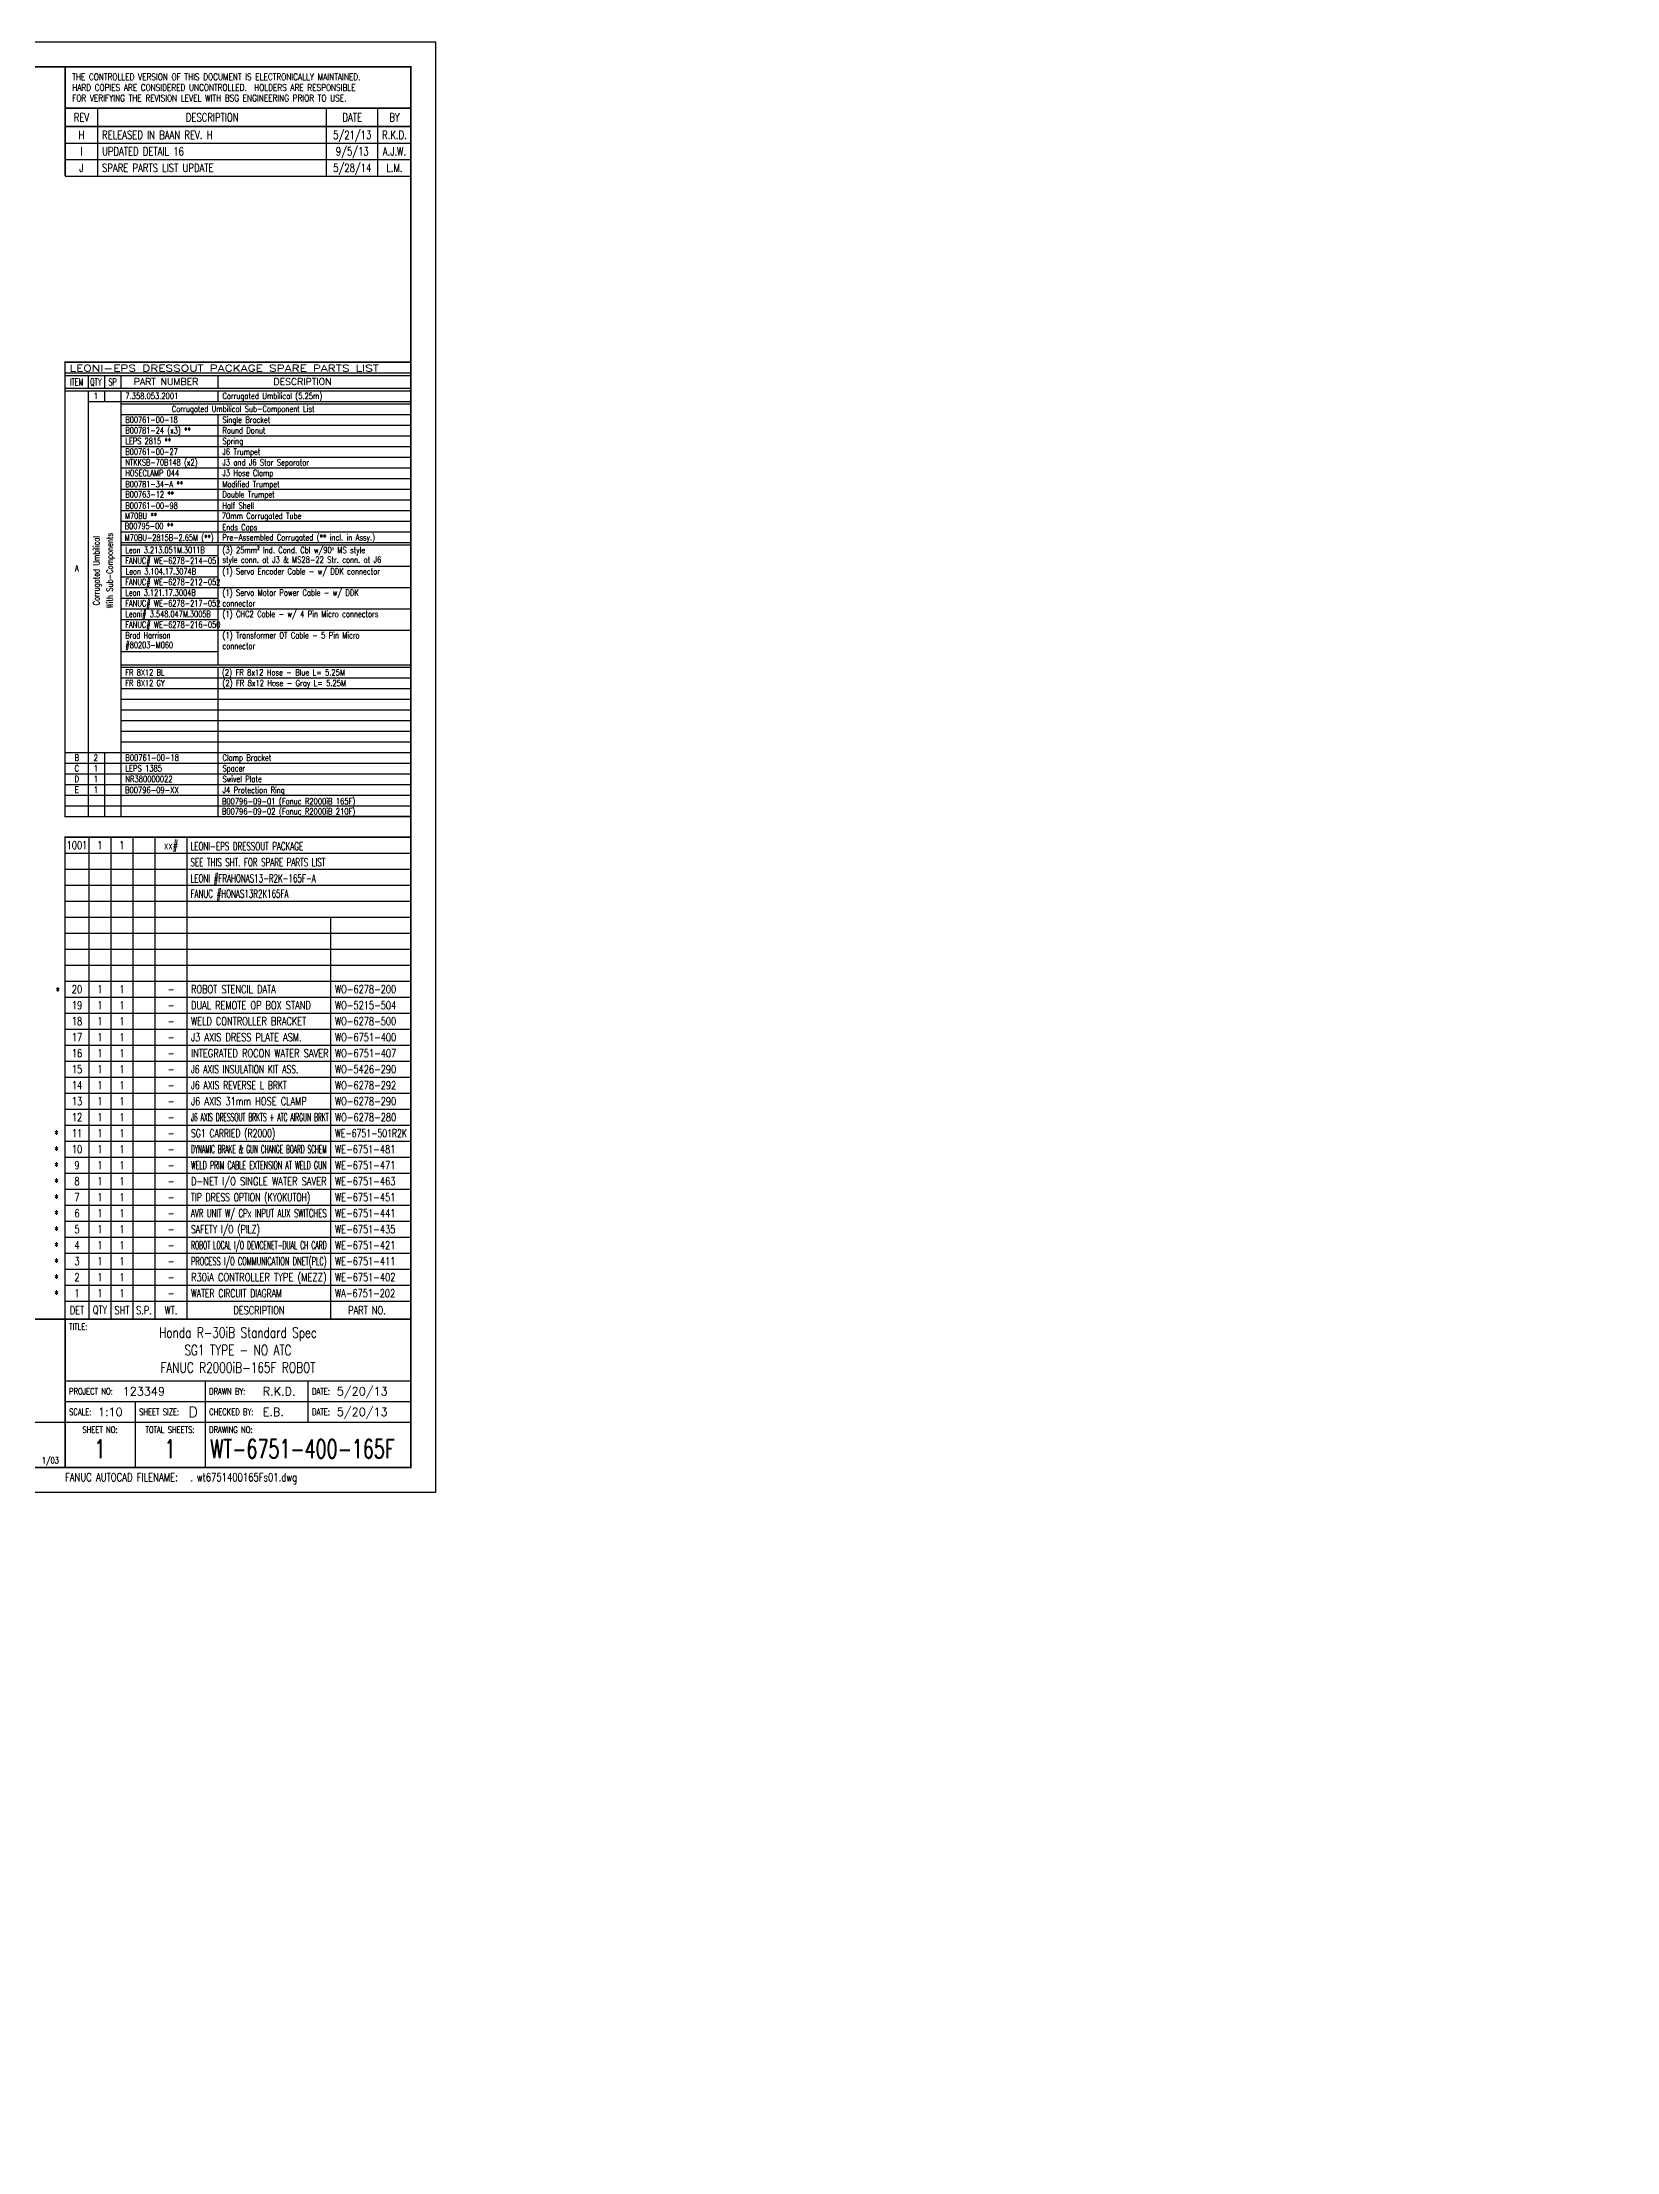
# Model space of a CAD drawing. Extents: x -2384 to 29887, y -2542 to 22350.
# Drawn here: x 7119 to 13189, y -2542 to 5588 of the extents above; entities that cross this region are included whole.
import ezdxf
from ezdxf.enums import TextEntityAlignment as Align

# ---------------------------------------------------------------- set-up
doc = ezdxf.new("R2010")
doc.units = 0
doc.header["$LTSCALE"] = 63.5
doc.header["$MEASUREMENT"] = 0
for name, pattern in [('CENTER', [2, 1.25, -0.25, 0.25, -0.25]), ('HIDDEN', [0.375, 0.25, -0.125]), ('PHANTOM', [2.5, 1.25, -0.25, 0.25, -0.25, 0.25, -0.25])]:
    doc.linetypes.add(name, pattern=pattern)
doc.layers.get('0').update_dxf_attribs({"linetype": 'CONTINUOUS'})
for name, color, linetype in [('1', 4, 'HIDDEN'), ('2', 2, 'CENTER'), ('3', 3, 'CONTINUOUS'), ('4', 6, 'PHANTOM'), ('6', 8, 'CONTINUOUS')]:
    doc.layers.add(name, color=color, linetype=linetype)
doc.styles.add('ROMAND', font='romand', dxfattribs={"width": 0.75, "height": 4.004326})
doc.styles.add('ROMANS', font='ROMANS.shx')
doc.styles.add('SIMPLEX', font='simplex')
doc.styles.get("Standard").update_dxf_attribs({"font": 'romans.shx'})
doc.styles.add('TitleBlockText1', font='romans.shx', dxfattribs={"width": 0.75})

# ---------------------------------------------------------------- blocks, each defined once
blk = doc.blocks.new('TitleBlock Revision Block Add-On')
at = {"layer": '6'}
for p, q in [((0.5, -0.25), (0.5, 0)), ((3.96875, -0.25), (3.96875, 0)), ((4.75, -0.25), (4.75, 0)), ((0, -0.25), (5.25, -0.25))]:
    blk.add_line(p, q, dxfattribs=at)
at = {"layer": '6', "const_width": 0.025}
for points in [[(0, -0.25), (0, 0)], [(5.25, -0.25), (5.25, 0)]]:
    blk.add_lwpolyline(points, dxfattribs=at)
at = {"layer": '3', "width": 0.75, "flags": 8}
for tag, p in [('REVLETTER', (0.25, -0.1875)), ('REVISIONDATE', (4.359375, -0.1875)), ('RELEASEDBY', (5, -0.1875))]:
    blk.add_attdef(tag, text='', height=0.125, dxfattribs=at).set_placement(p, align=Align.CENTER)
blk.add_attdef('DESCRIPTION', (0.5625, -0.1875), '', height=0.125, dxfattribs=at)
blk = doc.blocks.new('titleblock-d-metric')
at = {"layer": '6'}
for p, q in [((0, 33.34), (-133.35, 33.34)), ((-79.38, 33.34), (-79.38, 0)), ((-39.69, 33.34), (-39.69, 17.46)), ((-133.35, 25.4), (0, 25.4)), ((-106.36, 25.4), (-106.36, 0)), ((-266.7, 17.46), (0, 17.46))]:
    blk.add_line(p, q, dxfattribs=at)
blk.add_lwpolyline([(0, 57.15, 0.635, 0.635, 0), (-349.25, 57.15, 0.635, 0.635, 0), (-349.25, 0, 0, 0, 0)], format="xyseb", dxfattribs=at)
at = {"layer": '6', "const_width": 0.635}
blk.add_lwpolyline([(-133.35, 57.15), (-133.35, 0)], dxfattribs=at)
at = {"layer": '6', "color": 9, "style": 'TitleBlockText1', "width": 0.75}
for s, height, p in [('TITLE:', 2.54, (-131.76, 53.02)), ('PROJECT NO:', 2.54, (-131.76, 28.1)), ('DRAWN BY:', 2.54, (-77.79, 28.1)), ('DATE:', 2.54, (-38.1, 28.1)), ('SCALE:', 2.54, (-131.76, 20.16)), ('SHEET SIZE:', 2.54, (-104.78, 20.16)), ('CHECKED BY:', 2.54, (-77.79, 20.16)), ('DATE:', 2.54, (-38.1, 20.16)), ('DRAWING NO:', 2.54, (-77.79, 13.33)), ('FANUC AUTOCAD FILENAME:', 3.175, (-133.35, -5.33))]:
    blk.add_text(s, height=height, dxfattribs=at).set_placement(p)
at = {"layer": '6', "style": 'TitleBlockText1'}
blk.add_text('D', height=3.97, dxfattribs=at).set_placement((-85.73, 19.45))
at = {"layer": '6', "color": 9, "style": 'TitleBlockText1', "width": 0.75}
for s, p in [('SHEET NO:', (-119.86, 13.33)), ('TOTAL SHEETS:', (-92.87, 13.33))]:
    blk.add_text(s, height=2.54, dxfattribs=at).set_placement(p, align=Align.CENTER)
at = {"layer": '6', "color": 9, "style": 'TitleBlockText1', "width": 0.734375}
blk.add_text('1/03', height=2.381, dxfattribs=at).set_placement((-135.73, 1.59), align=Align.RIGHT)
at = {"layer": '6', "color": 13, "style": 'TitleBlockText1', "width": 0.75, "flags": 8}
for tag, p in [('TITLE_LINE_1', (-66.67, 50.01)), ('TITLE_LINE_2', (-66.67, 43.26)), ('TITLE_LINE_3', (-66.67, 36.51))]:
    blk.add_attdef(tag, text='', height=3.97, dxfattribs=at).set_placement(p, align=Align.CENTER)
at = {"layer": '6', "color": 13, "style": 'TitleBlockText1', "flags": 8}
for tag, p in [('PROJECT_NO', (-111.13, 27.78)), ('DRAWN_BY', (-57.15, 27.78)), ('DATE', (-28.58, 27.78)), ('SCALE', (-120.65, 19.84)), ('CHECKED_BY', (-57.15, 19.84)), ('DATE', (-28.58, 19.84))]:
    blk.add_attdef(tag, p, '', height=3.17, dxfattribs=at)
at = {"layer": '6', "color": 13, "style": 'TitleBlockText1', "width": 0.75, "flags": 8}
for tag, p in [('SHT', (-119.86, 7.14)), ('SHTS', (-92.87, 7.14)), ('DWG_NO', (-39.69, 7.14))]:
    blk.add_attdef(tag, text='', height=7.14, dxfattribs=at).set_placement(p, align=Align.MIDDLE)
blk.add_attdef('FILENAME', (-82.55, -5.33), '', height=3.17, dxfattribs=at)

msp = doc.modelspace()

# ---------------------------------------------------------------- linework, layer by layer
msp.add_circle((7695.9, 43.4), 0.722)
at = {"layer": '1'}
msp.add_circle((7695.9, 43.4), 0.658, dxfattribs=at)
at = {"layer": '2'}
msp.add_circle((7695.9, 43.4), 0.69, dxfattribs=at)
at = {"layer": '3'}
msp.add_circle((7695.9, 43.4), 0.626, dxfattribs=at)
at = {"layer": '4'}
msp.add_circle((7695.9, 43.4), 0.595, dxfattribs=at)
at = {"layer": '6'}
for p, q in [((7334.2, 5262.6), (7334.2, 5334)), ((8215.3, 5262.6), (8215.3, 5334)), ((8413.7, 5262.6), (8413.7, 5334)), ((7207.3, 4354.8), (8540.7, 4354.8)), ((7207.3, 4313.8), (8540.7, 4313.8)), ((7207.3, 4303.9), (8540.7, 4303.9)), ((7207.3, 4254.7), (8540.7, 4254.7)), ((7207.3, 4244.8), (8540.7, 4244.8)), ((7297.3, 4254.7), (7297.3, 4303.9)), ((7297.3, 2602.5), (7297.3, 4244.8)), ((7359.7, 4303.9), (7359.7, 4254.7)), ((7359.7, 4244.8), (7359.7, 4203.8)), ((7422, 4303.9), (7422, 4254.7)), ((7422, 4244.8), (7422, 2850.8)), ((7796.2, 4303.9), (7796.2, 4254.7)), ((7796.2, 4244.8), (7796.2, 4203.8)), ((7297.3, 4203.8), (8540.7, 4203.8)), ((7422, 4193.9), (8540.7, 4193.9)), ((7422, 4152.9), (8540.7, 4152.9)), ((7796.2, 4152.9), (7796.2, 4111.9)), ((7422, 4111.9), (8540.7, 4111.9)), ((7422, 4070.8), (8540.7, 4070.8)), ((7796.2, 4111.9), (7796.2, 4070.8)), ((7796.2, 4070.8), (7796.2, 4029.8)), ((7422, 4029.8), (8540.7, 4029.8)), ((7422, 3988.8), (8540.7, 3988.8)), ((7796.2, 4029.8), (7796.2, 3988.8)), ((7796.2, 3988.8), (7796.2, 3947.7)), ((7422, 3947.7), (8540.7, 3947.7)), ((7422, 3906.7), (8540.7, 3906.7)), ((7796.2, 3947.7), (7796.2, 3906.7)), ((7796.2, 3906.7), (7796.2, 3865.7)), ((7422, 3865.7), (8540.7, 3865.7)), ((7422, 3824.6), (8540.7, 3824.6)), ((7796.2, 3865.7), (7796.2, 3824.6)), ((7796.2, 3824.6), (7796.2, 3783.6)), ((7422, 3783.6), (8540.7, 3783.6)), ((7422, 3742.6), (8540.7, 3742.6)), ((7796.2, 3783.6), (7796.2, 3742.6)), ((7796.2, 3742.6), (7796.2, 3701.5)), ((7422, 3701.5), (8540.7, 3701.5)), ((7422, 3660.5), (8540.7, 3660.5)), ((7796.2, 3701.5), (7796.2, 3660.5)), ((7422, 3650.6), (8540.7, 3650.6)), ((7422, 3609.6), (7796.2, 3609.6)), ((7796.2, 3650.6), (7796.2, 3609.6)), ((7796.2, 3609.6), (7796.2, 3568.6)), ((7422, 3568.6), (8540.7, 3568.6)), ((7422, 3527.5), (7796.2, 3527.5)), ((7796.2, 3568.6), (7796.2, 3527.5)), ((7796.2, 3527.5), (7796.2, 3486.5)), ((7422, 3486.5), (8540.7, 3486.5)), ((7422, 3445.5), (7796.2, 3445.5)), ((7796.2, 3486.5), (7796.2, 3445.5)), ((7796.2, 3445.5), (7796.2, 3404.4)), ((7422, 3404.4), (8540.7, 3404.4)), ((7422, 3363.4), (7796.2, 3363.4)), ((7796.2, 3404.4), (7796.2, 3363.4)), ((7796.2, 3363.4), (7796.2, 3322.4)), ((7422, 3322.4), (8540.7, 3322.4)), ((7796.2, 3322.4), (7796.2, 3281.3)), ((7796.2, 3281.3), (7796.2, 3189.2)), ((7422, 3240.3), (7796.2, 3240.3)), ((7422, 3189.2), (8540.7, 3189.2)), ((7422, 3179.1), (8540.7, 3179.1)), ((7796.2, 3179.1), (7796.2, 3138.1)), ((7422, 3138.1), (8540.7, 3138.1)), ((7422, 3097.1), (8540.7, 3097.1)), ((7796.2, 3138.1), (7796.2, 3097.1)), ((7796.2, 3097.1), (7796.2, 3056)), ((7422, 3056), (8540.7, 3056)), ((7422, 3015), (8540.7, 3015)), ((7796.2, 3056), (7796.2, 3015)), ((7796.2, 3015), (7796.2, 2974)), ((7422, 2974), (8540.7, 2974)), ((7422, 2932.9), (8540.7, 2932.9)), ((7796.2, 2974), (7796.2, 2932.9)), ((7796.2, 2932.9), (7796.2, 2891.9)), ((7207.3, 2850.8), (8540.7, 2850.8)), ((7359.7, 2850.8), (7359.7, 2604.2)), ((7422, 2891.9), (8540.7, 2891.9)), ((7422, 2850.8), (8540.7, 2850.8)), ((7422, 2850.8), (7422, 2604.2)), ((7796.2, 2891.9), (7796.2, 2850.8)), ((7796.2, 2850.8), (7796.2, 2604.2)), ((7207.3, 2809.8), (8540.7, 2809.8)), ((7207.3, 2768.8), (8540.7, 2768.8)), ((7207.3, 2727.7), (8540.7, 2727.7)), ((7207.3, 2686.7), (8540.7, 2686.7)), ((7207.3, 2645.7), (8540.7, 2645.7)), ((7207.2, 2524.4), (8540.7, 2524.4)), ((7299.7, 666.7), (7299.7, 2524.4)), ((7384.5, 666.7), (7384.5, 2524.4)), ((7469.3, 666.7), (7469.3, 2524.4)), ((7554.1, 666.7), (7554.1, 2524.4)), ((7677.5, 666.7), (7677.5, 2524.4)), ((7207.2, 2462.8), (8540.7, 2462.8)), ((7207.2, 2462.8), (8540.7, 2462.8)), ((7207.2, 2401.1), (8540.7, 2401.1)), ((7207.2, 2339.4), (8540.7, 2339.4)), ((7207.2, 2277.8), (8540.7, 2277.8)), ((7207.2, 2216.1), (8540.7, 2216.1)), ((8232.4, 666.7), (8232.4, 2216.1)), ((7207.2, 2154.4), (8540.7, 2154.4)), ((7207.2, 2092.8), (8540.7, 2092.8)), ((7207.2, 2031.1), (8540.7, 2031.1)), ((7207.2, 1969.4), (8540.7, 1969.4)), ((7207.2, 1907.8), (8540.7, 1907.8)), ((7207.2, 1846.1), (8540.7, 1846.1)), ((7207.2, 1784.4), (8540.7, 1784.4)), ((7207.2, 1722.8), (8540.7, 1722.8)), ((7207.2, 1661.1), (8540.7, 1661.1)), ((7207.2, 1599.4), (8540.7, 1599.4)), ((7207.2, 1537.8), (8540.7, 1537.8)), ((7207.2, 1476.1), (8540.7, 1476.1)), ((7207.2, 1476.1), (8540.7, 1476.1)), ((7207.2, 1414.4), (8540.7, 1414.4)), ((7207.2, 1352.8), (8540.7, 1352.8)), ((7207.2, 1352.8), (8540.7, 1352.8)), ((7207.2, 1291.1), (8540.7, 1291.1)), ((7207.2, 1229.5), (8540.7, 1229.5)), ((7207.2, 1167.8), (8540.7, 1167.8)), ((7207.2, 1106.1), (8540.7, 1106.1)), ((7207.2, 1044.5), (8540.7, 1044.5)), ((7207.2, 982.8), (8540.7, 982.8)), ((7207.2, 921.1), (8540.7, 921.1)), ((7207.2, 859.5), (8540.7, 859.5)), ((7207.2, 797.8), (8540.7, 797.8)), ((7207.2, 736.1), (8540.7, 736.1))]:
    msp.add_line(p, q, dxfattribs=at)
msp.add_lwpolyline([(8636, 5588), (0, 5588), (0, 0), (8636, 0)], close=True, dxfattribs=at)
for points, const_width in [([(95.2, 5492.7), (8540.7, 5492.7), (8540.7, 95.2), (95.2, 95.2)], 6.35), ([(7207.3, 4354.8), (8540.7, 4354.8), (8540.7, 2603.9), (7207.3, 2603.5)], 5.79), ([(7207.2, 666.7), (7207.2, 2524.4), (8540.7, 2524.4), (8540.7, 666.7)], 6.17)]:
    msp.add_lwpolyline(points, close=True, dxfattribs=dict(at, const_width=const_width))
msp.add_lwpolyline([(7207.2, 5492.7, 6.35, 6.35, 0), (7207.2, 5262.6, 6.35, 6.35, 0), (8540.7, 5262.6, 0, 0, 0)], format="xyseb", dxfattribs=at)
at = {"layer": '6', "const_width": 6.35}
msp.add_lwpolyline([(7207.2, 5334), (8540.7, 5334)], dxfattribs=at)

# ---------------------------------------------------------------- block references
ref = msp.add_blockref('TitleBlock Revision Block Add-On', (7207.2, 5262.6), dxfattribs=dict(xscale=254, yscale=254, zscale=254))
ref.add_attrib('REVLETTER', 'H', dxfattribs={"layer": '3', "height": 31.8, "width": 0.75}).set_placement((7270.7, 5214.9), align=Align.CENTER)
ref.add_attrib('DESCRIPTION', 'RELEASED IN BAAN REV. H', (7350.1, 5214.9), dxfattribs={"layer": '3', "height": 31.75, "width": 0.75})
ref.add_attrib('REVISIONDATE', '5/21/13', dxfattribs={"layer": '3', "height": 31.75, "width": 0.75}).set_placement((8314.5, 5214.9), align=Align.CENTER)
ref.add_attrib('RELEASEDBY', 'R.K.D.', dxfattribs={"layer": '3', "height": 31.75, "width": 0.75}).set_placement((8477.2, 5214.9), align=Align.CENTER)
ref = msp.add_blockref('TitleBlock Revision Block Add-On', (7207.2, 5199.1), dxfattribs=dict(xscale=254, yscale=254, zscale=254))
ref.add_attrib('REVLETTER', 'I', dxfattribs={"layer": '3', "height": 31.8, "width": 0.75}).set_placement((7270.7, 5151.4), align=Align.CENTER)
ref.add_attrib('DESCRIPTION', 'UPDATED DETAIL 16', (7350.1, 5151.4), dxfattribs={"layer": '3', "height": 31.75, "width": 0.75})
ref.add_attrib('REVISIONDATE', '9/5/13', dxfattribs={"layer": '3', "height": 31.75, "width": 0.75}).set_placement((8314.5, 5151.4), align=Align.CENTER)
ref.add_attrib('RELEASEDBY', 'A.J.W.', dxfattribs={"layer": '3', "height": 31.75, "width": 0.75}).set_placement((8477.2, 5151.4), align=Align.CENTER)
ref = msp.add_blockref('TitleBlock Revision Block Add-On', (7207.2, 5135.6), dxfattribs=dict(xscale=254, yscale=254, zscale=254))
ref.add_attrib('REVLETTER', 'J', dxfattribs={"layer": '3', "height": 31.8, "width": 0.75}).set_placement((7270.7, 5087.9), align=Align.CENTER)
ref.add_attrib('DESCRIPTION', 'SPARE PARTS LIST UPDATE', (7350.1, 5087.9), dxfattribs={"layer": '3', "height": 31.75, "width": 0.75})
ref.add_attrib('REVISIONDATE', '5/28/14', dxfattribs={"layer": '3', "height": 31.75, "width": 0.75}).set_placement((8314.5, 5087.9), align=Align.CENTER)
ref.add_attrib('RELEASEDBY', 'L.M.', dxfattribs={"layer": '3', "height": 31.75, "width": 0.75}).set_placement((8477.2, 5087.9), align=Align.CENTER)
ref = msp.add_blockref('titleblock-d-metric', (8540.7, 95.2), dxfattribs=dict(xscale=10, yscale=10, zscale=10))
ref.add_attrib('TITLE_LINE_1', 'Honda R-30iB Standard Spec', dxfattribs={"layer": '6', "color": 13, "height": 39.688, "style": 'TitleBlockText1', "width": 0.75}).set_placement((7874, 595.3), align=Align.CENTER)
ref.add_attrib('TITLE_LINE_2', 'SG1 TYPE - NO ATC', dxfattribs={"layer": '6', "color": 13, "height": 39.688, "style": 'TitleBlockText1', "width": 0.75}).set_placement((7874, 527.8), align=Align.CENTER)
ref.add_attrib('TITLE_LINE_3', 'FANUC R2000iB-165F ROBOT', dxfattribs={"layer": '6', "color": 13, "height": 39.688, "style": 'TitleBlockText1', "width": 0.75}).set_placement((7874, 460.4), align=Align.CENTER)
ref.add_attrib('PROJECT_NO', '123349', (7429.5, 373.1), dxfattribs={"layer": '6', "color": 13, "height": 31.75, "style": 'TitleBlockText1'})
ref.add_attrib('DRAWN_BY', 'R.K.D.', (7969.3, 373.1), dxfattribs={"layer": '6', "color": 13, "height": 31.75, "style": 'TitleBlockText1'})
ref.add_attrib('DATE', '5/20/13', (8255, 373.1), dxfattribs={"layer": '6', "color": 13, "height": 31.75, "style": 'TitleBlockText1'})
ref.add_attrib('SCALE', '1:10', (7334.2, 293.7), dxfattribs={"layer": '6', "color": 13, "height": 31.75, "style": 'TitleBlockText1'})
ref.add_attrib('CHECKED_BY', 'E.B.', (7969.3, 293.7), dxfattribs={"layer": '6', "color": 13, "height": 31.75, "style": 'TitleBlockText1'})
ref.add_attrib('DATE', '5/20/13', (8255, 293.7), dxfattribs={"layer": '6', "color": 13, "height": 31.75, "style": 'TitleBlockText1'})
ref.add_attrib('SHT', '1', dxfattribs={"layer": '6', "color": 13, "height": 71.4, "style": 'TitleBlockText1', "width": 0.75}).set_placement((7342.2, 166.7), align=Align.MIDDLE)
ref.add_attrib('SHTS', '1', dxfattribs={"layer": '6', "color": 13, "height": 71.4, "style": 'TitleBlockText1', "width": 0.75}).set_placement((7612.1, 166.7), align=Align.MIDDLE)
ref.add_attrib('DWG_NO', 'WT-6751-400-165F', dxfattribs={"layer": '6', "color": 13, "height": 71.438, "style": 'TitleBlockText1', "width": 0.624098}).set_placement((7766.9, 131.4), (8478.1, 131.4), align=Align.FIT)
ref.add_attrib('FILENAME', 'wt6751400165Fs01.dwg', (7715.3, 41.9), dxfattribs={"layer": '6', "color": 13, "height": 31.75, "style": 'TitleBlockText1', "width": 0.75})

# ---------------------------------------------------------------- texts
at = {"attachment_point": 6}
for insert, char_height in [((10255.7, 4733.1), 28.57), ((10095.9, 1986.3), 0.595), ((10848, -2541.7), 4.76)]:
    msp.add_mtext('\\A1;', dxfattribs=dict(at, insert=insert, char_height=char_height))
at = {"insert": (12466.9, 876.9), "char_height": 23.81, "attachment_point": 6, "style": 'ROMANS'}
msp.add_mtext('\\A1;', dxfattribs=at)
at = {"layer": '3'}
for s, height, style, width, p, p2 in [('LEONI-EPS DRESSOUT PACKAGE SPARE PARTS LIST', 26.262, 'ROMAND', 1.13767, (7225.1, 4318.5), (8417.3, 4318.5)), ('INTEGRATED ROCON WATER SAVER', 30.833, 'ROMANS', 0.665454, (7692.9, 1676.5), (8223.4, 1676.5)), ('J6 AXIS DRESSOUT BRKTS + ATC AIRGUN BRKT', 30.833, 'ROMANS', 0.463258, (7692.9, 1429.9), (8223.4, 1429.9)), ('DYNAMIC BRAKE & GUN CHANGE BOARD SCHEM', 30.833, 'ROMANS', 0.458399, (7692.9, 1306.5), (8215.8, 1306.5)), ('WELD PRIM CABLE EXTENSION AT WELD GUN', 30.833, 'ROMANS', 0.494003, (7692.9, 1244.9), (8215.8, 1244.9)), ('D-NET I/O SINGLE WATER SAVER', 30.833, 'ROMANS', 0.662037, (7692.9, 1183.2), (8215.8, 1183.2)), ('AVR UNIT W/ CPx INPUT AUX SWITCHES', 30.833, 'ROMANS', 0.546282, (7692.9, 1059.9), (8215.8, 1059.9)), ('ROBOT LOCAL I/O DEVICENET-DUAL CH CARD', 30.833, 'ROMANS', 0.480022, (7692.9, 936.5), (8215.8, 936.5)), ('PROCESS I/O COMMUNICATION DNET(PLC)', 30.833, 'ROMANS', 0.531606, (7692.9, 874.9), (8215.8, 874.9)), ('R30iA CONTROLLER TYPE (MEZZ)', 30.833, 'ROMANS', 0.673301, (7692.9, 813.2), (8215.8, 813.2))]:
    msp.add_text(s, height=height, dxfattribs=dict(at, style=style, width=width)).set_placement(p, p2, align=Align.FIT)
for s, height, style, width, p in [('ITEM', 26.26, 'ROMAND', 0.65, (7226.4, 4265.4)), ('QTY', 26.26, 'ROMAND', 0.7, (7303.9, 4265.4)), ('SP', 26.26, 'ROMAND', 0.7, (7374.5, 4265.3)), ('7.358.053.2001', 23.8, 'SIMPLEX', 0.8, (7439.9, 4213)), ('Corrugated Umbilical (5.25m)', 23.8, 'SIMPLEX', 0.8, (7814.1, 4213)), ('Corrugated Umbilical Sub-Component List', 23.8, 'SIMPLEX', 0.8, (7619.2, 4163)), ('B00761-00-18', 23.799, 'SIMPLEX', 0.67, (7439.9, 4121.1)), ('B00781-24 (x3) ** ', 23.799, 'SIMPLEX', 0.67, (7439.9, 4080.1)), ('Single Bracket', 23.8, 'SIMPLEX', 0.8, (7814.1, 4121.1)), ('Round Donut', 23.8, 'SIMPLEX', 0.8, (7814.1, 4080.1)), ('LEPS 2815 **', 23.799, 'SIMPLEX', 0.67, (7439.9, 4039)), ('B00761-00-27', 23.799, 'SIMPLEX', 0.67, (7439.9, 3997.8)), ('NTKKSB-70B148 (x2)', 23.799, 'SIMPLEX', 0.67, (7439.9, 3956.7)), ('J6 Trumpet', 23.8, 'SIMPLEX', 0.8, (7814.1, 3997.8)), ('Spring', 23.8, 'SIMPLEX', 0.8, (7814.1, 4039)), ('HOSECLAMP 044', 23.799, 'SIMPLEX', 0.67, (7439.9, 3915.7)), ('J3 and J6 Star Separator', 23.8, 'SIMPLEX', 0.8, (7814.1, 3956.7)), ('J3 Hose Clamp', 23.8, 'SIMPLEX', 0.8, (7814.1, 3915.7)), ('B00781-34-A **', 23.799, 'SIMPLEX', 0.67, (7439.9, 3872.8)), ('B00763-12 **', 23.799, 'SIMPLEX', 0.67, (7439.9, 3833.4)), ('Modified Trumpet', 23.8, 'SIMPLEX', 0.8, (7814.1, 3872.8)), ('Double Trumpet', 23.8, 'SIMPLEX', 0.8, (7814.1, 3833.4)), ('M70BU ** ', 23.8, 'SIMPLEX', 0.67, (7438.3, 3750.8)), ('B00761-00-98', 23.799, 'SIMPLEX', 0.67, (7440.2, 3790.3)), ('70mm Corrugated Tube', 23.8, 'SIMPLEX', 0.8, (7811.4, 3750.8)), ('Half Shell', 23.8, 'SIMPLEX', 0.8, (7813.3, 3790.3)), ('B00795-00 ** ', 23.799, 'SIMPLEX', 0.67, (7437.5, 3711.4)), ('M70BU-2815B-2.65M (**) ', 23.799, 'SIMPLEX', 0.67, (7437.5, 3666.9)), ('Ends Caps ', 23.8, 'SIMPLEX', 0.8, (7813.2, 3706.9)), ('Pre-Assembled Corrugated (** incl. in Assy.) ', 23.8, 'SIMPLEX', 0.8, (7813.3, 3667.7)), ('B00761-00-18', 23.8, 'SIMPLEX', 0.8, (7439.9, 2819)), ('LEPS 1385', 23.8, 'SIMPLEX', 0.8, (7439.9, 2778)), ('Clamp Bracket', 23.8, 'SIMPLEX', 0.8, (7814.1, 2819)), ('Spacer', 23.8, 'SIMPLEX', 0.8, (7814.1, 2778)), ('B00796-09-XX ', 23.8, 'SIMPLEX', 0.8, (7438.8, 2694.3)), ('NR380000022', 23.8, 'SIMPLEX', 0.8, (7439.9, 2737)), ('J4 Protection Ring', 23.8, 'SIMPLEX', 0.8, (7814.4, 2694)), ('Swivel Plate', 23.8, 'SIMPLEX', 0.8, (7814.1, 2737)), ('B00796-09-01 (Fanuc R2000iB 165F)', 23.8, 'SIMPLEX', 0.8, (7812.1, 2651)), ('B00796-09-02 (Fanuc R2000iB 210F)', 23.8, 'SIMPLEX', 0.8, (7812.1, 2612)), ('SEE THIS SHT. FOR SPARE PARTS LIST', 30.833, 'ROMANS', 0.649956, (7690.9, 2412.3)), ('LEONI-EPS DRESSOUT PACKAGE', 30.833, 'ROMANS', 0.649956, (7690.9, 2474.2)), ('LEONI #FRAHONAS13-R2K-165F-A', 30.833, 'ROMANS', 0.649956, (7690.9, 2350.3)), ('FANUC #HONAS13R2K165FA', 30.833, 'ROMANS', 0.649956, (7690.9, 2291.2)), ('ROBOT STENCIL DATA', 30.833, 'ROMANS', 0.75, (7692.9, 1923.2)), ('WO-6278-200', 30.833, 'ROMANS', 0.75, (8247.9, 1923.2)), ('DUAL REMOTE OP BOX STAND', 30.833, 'ROMANS', 0.75, (7692.9, 1861.5)), ('WO-5215-504', 30.833, 'ROMANS', 0.75, (8247.9, 1861.5)), ('WELD CONTROLLER BRACKET', 30.833, 'ROMANS', 0.75, (7692.9, 1799.9)), ('WO-6278-500', 30.833, 'ROMANS', 0.75, (8247.9, 1799.9)), ('J3 AXIS DRESS PLATE ASM.', 30.833, 'ROMANS', 0.75, (7692.9, 1738.2)), ('WO-6751-400', 30.833, 'ROMANS', 0.75, (8247.9, 1738.2)), ('WO-6751-407', 30.833, 'ROMANS', 0.75, (8247.9, 1676.5)), ('J6 AXIS INSULATION KIT ASS.', 30.833, 'ROMANS', 0.69, (7692.9, 1614.9)), ('WO-5426-290', 30.833, 'ROMANS', 0.75, (8247.9, 1614.9)), ('J6 AXIS REVERSE L BRKT', 30.833, 'ROMANS', 0.7, (7692.9, 1553.2)), ('WO-6278-292', 30.833, 'ROMANS', 0.75, (8247.9, 1552.9)), ('J6 AXIS 31mm HOSE CLAMP', 30.833, 'ROMANS', 0.75, (7692.9, 1491.5)), ('WO-6278-290', 30.833, 'ROMANS', 0.75, (8247.9, 1491.5)), ('WO-6278-280', 30.833, 'ROMANS', 0.75, (8247.9, 1429.5)), ('WE-6751-481', 30.833, 'ROMANS', 0.75, (8247.9, 1306.5)), ('WE-6751-471', 30.833, 'ROMANS', 0.75, (8247.9, 1244.9)), ('TIP DRESS OPTION (KYOKUTOH)', 30.833, 'ROMANS', 0.7, (7692.9, 1121.5)), ('WE-6751-463', 30.833, 'ROMANS', 0.75, (8247.9, 1183.2)), ('WE-6751-451', 30.833, 'ROMANS', 0.75, (8247.9, 1121.5)), ('WE-6751-441', 30.833, 'ROMANS', 0.75, (8247.9, 1059.9)), ('SAFETY I/O (PILZ)', 30.833, 'ROMANS', 0.7, (7692.9, 998.2)), ('WE-6751-435', 30.833, 'ROMANS', 0.75, (8247.9, 998.2)), ('WE-6751-421', 30.833, 'ROMANS', 0.75, (8247.9, 936.5)), ('WE-6751-411', 30.833, 'ROMANS', 0.75, (8247.9, 874.9)), ('WE-6751-402', 30.833, 'ROMANS', 0.75, (8247.9, 813.2)), ('WATER CIRCUIT DIAGRAM', 30.833, 'ROMANS', 0.7, (7692.9, 751.5)), ('WA-6751-202', 30.833, 'ROMANS', 0.75, (8247.9, 751.5))]:
    msp.add_text(s, height=height, dxfattribs=dict(at, style=style, width=width)).set_placement(p)
for s, height, style, width, p in [('1', 23.8, 'SIMPLEX', 0.8, (7325.9, 4213)), ('A', 23.8, 'SIMPLEX', 0.8, (7252.7, 3548.7)), ('C', 23.8, 'SIMPLEX', 0.8, (7252.7, 2778)), ('B', 23.8, 'SIMPLEX', 0.8, (7252.7, 2819)), ('2', 23.8, 'SIMPLEX', 0.8, (7325.9, 2819)), ('1', 23.8, 'SIMPLEX', 0.8, (7325.9, 2778)), ('D', 23.8, 'SIMPLEX', 0.8, (7252.7, 2737)), ('E', 23.8, 'SIMPLEX', 0.8, (7252.7, 2695.9)), ('1', 23.8, 'SIMPLEX', 0.8, (7325.9, 2737)), ('1', 23.8, 'SIMPLEX', 0.8, (7325.9, 2695.9)), ('1001', 30.83, 'ROMANS', 0.75, (7253.5, 2478.2)), ('1', 30.8, 'ROMANS', 0.75, (7342.1, 2478.2)), ('1', 30.8, 'ROMANS', 0.75, (7426.9, 2478.2)), ('xx#', 30.83, 'ROMANS', 0.75, (7616.1, 2478.2)), ('20', 30.83, 'ROMANS', 0.75, (7253.5, 1923.2)), ('1', 30.8, 'ROMANS', 0.75, (7342.1, 1923.2)), ('1', 30.8, 'ROMANS', 0.75, (7426.9, 1923.2)), ('*', 31.8, 'ROMANS', 0.75, (7180, 1915.1)), ('19', 30.83, 'ROMANS', 0.75, (7253.5, 1861.5)), ('1', 30.8, 'ROMANS', 0.75, (7342.1, 1861.5)), ('1', 30.8, 'ROMANS', 0.75, (7426.9, 1861.5)), ('-', 30.8, 'ROMANS', 0.75, (7616.1, 1923.2)), ('-', 30.8, 'ROMANS', 0.75, (7616.1, 1861.5)), ('18', 30.83, 'ROMANS', 0.75, (7253.5, 1799.9)), ('1', 30.8, 'ROMANS', 0.75, (7342.1, 1799.9)), ('1', 30.8, 'ROMANS', 0.75, (7426.9, 1799.9)), ('-', 30.8, 'ROMANS', 0.75, (7616.1, 1799.9)), ('17', 30.83, 'ROMANS', 0.75, (7253.5, 1738.2)), ('16', 30.83, 'ROMANS', 0.75, (7253.5, 1676.5)), ('1', 30.8, 'ROMANS', 0.75, (7342.1, 1738.2)), ('1', 30.8, 'ROMANS', 0.75, (7342.1, 1676.5)), ('1', 30.8, 'ROMANS', 0.75, (7426.9, 1738.2)), ('1', 30.8, 'ROMANS', 0.75, (7426.9, 1676.5)), ('-', 30.8, 'ROMANS', 0.75, (7616.1, 1738.2)), ('15', 30.83, 'ROMANS', 0.75, (7253.5, 1614.9)), ('1', 30.8, 'ROMANS', 0.75, (7342.1, 1614.9)), ('1', 30.8, 'ROMANS', 0.75, (7426.9, 1614.9)), ('-', 30.8, 'ROMANS', 0.75, (7616.1, 1676.5)), ('-', 30.8, 'ROMANS', 0.75, (7616.1, 1614.9)), ('14', 30.83, 'ROMANS', 0.75, (7253.5, 1553.2)), ('1', 30.8, 'ROMANS', 0.75, (7342.1, 1553.2)), ('1', 30.8, 'ROMANS', 0.75, (7426.9, 1553.2)), ('-', 30.8, 'ROMANS', 0.75, (7616.1, 1553.2)), ('13', 30.83, 'ROMANS', 0.75, (7253.5, 1491.5)), ('1', 30.8, 'ROMANS', 0.75, (7342.1, 1491.5)), ('1', 30.8, 'ROMANS', 0.75, (7426.9, 1491.5)), ('-', 30.8, 'ROMANS', 0.75, (7616.1, 1491.5)), ('*', 31.8, 'ROMANS', 0.75, (7173.8, 1363.6)), ('12', 30.83, 'ROMANS', 0.75, (7253.5, 1429.9)), ('11', 30.83, 'ROMANS', 0.75, (7253.5, 1368.2)), ('1', 30.8, 'ROMANS', 0.75, (7342.1, 1429.5)), ('1', 30.8, 'ROMANS', 0.75, (7342.1, 1368.2)), ('1', 30.8, 'ROMANS', 0.75, (7426.9, 1429.5)), ('1', 30.8, 'ROMANS', 0.75, (7426.9, 1368.2)), ('-', 30.8, 'ROMANS', 0.75, (7616.1, 1429.5)), ('*', 31.8, 'ROMANS', 0.75, (7173.8, 1301.9)), ('10', 30.83, 'ROMANS', 0.75, (7253.5, 1306.5)), ('1', 30.8, 'ROMANS', 0.75, (7342.1, 1306.5)), ('1', 30.8, 'ROMANS', 0.75, (7426.9, 1306.5)), ('-', 30.8, 'ROMANS', 0.75, (7616.1, 1368.2)), ('-', 30.8, 'ROMANS', 0.75, (7616.1, 1306.5)), ('*', 31.8, 'ROMANS', 0.75, (7173.8, 1240.3)), ('9', 30.8, 'ROMANS', 0.75, (7253.5, 1244.9)), ('1', 30.8, 'ROMANS', 0.75, (7342.1, 1244.9)), ('1', 30.8, 'ROMANS', 0.75, (7426.9, 1244.9)), ('-', 30.8, 'ROMANS', 0.75, (7616.1, 1244.9)), ('*', 31.8, 'ROMANS', 0.75, (7173.8, 1178.6)), ('*', 31.8, 'ROMANS', 0.75, (7173.8, 1116.9)), ('8', 30.8, 'ROMANS', 0.75, (7253.5, 1183.2)), ('7', 30.8, 'ROMANS', 0.75, (7253.5, 1121.5)), ('1', 30.8, 'ROMANS', 0.75, (7342.1, 1183.2)), ('1', 30.8, 'ROMANS', 0.75, (7342.1, 1121.5)), ('1', 30.8, 'ROMANS', 0.75, (7426.9, 1183.2)), ('1', 30.8, 'ROMANS', 0.75, (7426.9, 1121.5)), ('-', 30.8, 'ROMANS', 0.75, (7616.1, 1183.2)), ('*', 31.8, 'ROMANS', 0.75, (7173.8, 1055.3)), ('6', 30.8, 'ROMANS', 0.75, (7253.5, 1059.9)), ('1', 30.8, 'ROMANS', 0.75, (7342.1, 1059.9)), ('1', 30.8, 'ROMANS', 0.75, (7426.9, 1059.9)), ('-', 30.8, 'ROMANS', 0.75, (7616.1, 1121.5)), ('-', 30.8, 'ROMANS', 0.75, (7616.1, 1059.9)), ('*', 31.8, 'ROMANS', 0.75, (7173.8, 993.6)), ('5', 30.8, 'ROMANS', 0.75, (7253.5, 998.2)), ('1', 30.8, 'ROMANS', 0.75, (7342.1, 998.2)), ('1', 30.8, 'ROMANS', 0.75, (7426.9, 998.2)), ('-', 30.8, 'ROMANS', 0.75, (7616.1, 998.2)), ('*', 31.8, 'ROMANS', 0.75, (7173.8, 932)), ('*', 31.8, 'ROMANS', 0.75, (7173.8, 870.3)), ('4', 30.8, 'ROMANS', 0.75, (7253.5, 936.5)), ('3', 30.8, 'ROMANS', 0.75, (7253.5, 874.9)), ('1', 30.8, 'ROMANS', 0.75, (7342.1, 936.5)), ('1', 30.8, 'ROMANS', 0.75, (7342.1, 874.9)), ('1', 30.8, 'ROMANS', 0.75, (7426.9, 936.5)), ('1', 30.8, 'ROMANS', 0.75, (7426.9, 874.9)), ('-', 30.8, 'ROMANS', 0.75, (7616.1, 936.5)), ('*', 31.8, 'ROMANS', 0.75, (7173.8, 808.6)), ('2', 30.8, 'ROMANS', 0.75, (7253.5, 813.2)), ('1', 30.8, 'ROMANS', 0.75, (7342.1, 813.2)), ('1', 30.8, 'ROMANS', 0.75, (7426.9, 813.2)), ('-', 30.8, 'ROMANS', 0.75, (7616.1, 874.9)), ('-', 30.8, 'ROMANS', 0.75, (7616.1, 813.2)), ('*', 31.8, 'ROMANS', 0.75, (7173.8, 747)), ('1', 30.8, 'ROMANS', 0.75, (7253.5, 751.5)), ('1', 30.8, 'ROMANS', 0.75, (7342.1, 751.5)), ('1', 30.8, 'ROMANS', 0.75, (7426.9, 751.5)), ('-', 30.8, 'ROMANS', 0.75, (7616.1, 751.5))]:
    msp.add_text(s, height=height, dxfattribs=dict(at, style=style, width=width)).set_placement(p, align=Align.CENTER)
at = {"layer": '3', "style": 'ROMAND'}
for s, p in [('PART NUMBER', (7472.2, 4267)), ('DESCRIPTION', (8010.8, 4267))]:
    msp.add_text(s, height=26.262, dxfattribs=at).set_placement(p)
at = {"layer": '3', "style": 'SIMPLEX', "width": 0.8}
for s, p in [('Corrugated Umbilical', (7339.9, 3551.4)), ('With Sub-Components', (7391.4, 3551.4))]:
    msp.add_text(s, height=23.8, rotation=90, dxfattribs=at).set_placement(p, align=Align.CENTER)
at = {"layer": '3', "color": 3}
for s, height, style, width, p in [('Leon 3.213.051M.3011B', 23.799, 'SIMPLEX', 0.67, (7439.9, 3618.9)), ('FANUC# WE-6278-214-051', 23.799, 'SIMPLEX', 0.67, (7439.9, 3577.8)), ('style conn. at J3 & MS28-22 Str. conn. at J6', 23.8, 'SIMPLEX', 0.8, (7814.1, 3581.7)), ('(3) 25mm² Ind. Cond. Cbl w/90º MS style ', 23.8, 'SIMPLEX', 0.8, (7814.1, 3618.9)), ('FANUC# WE-6278-212-052', 23.799, 'SIMPLEX', 0.67, (7439.9, 3495.7)), ('Leon 3.104.17.3074B', 23.799, 'SIMPLEX', 0.67, (7441.4, 3536.8)), ('(1) Servo Encoder Cable - w/ DDK connector', 23.8, 'SIMPLEX', 0.8, (7814.1, 3536.8)), ('Leon 3.121.17.3004B', 23.799, 'SIMPLEX', 0.67, (7439.9, 3454.7)), ('FANUC# WE-6278-217-052', 23.799, 'SIMPLEX', 0.67, (7439.9, 3413.7)), ('connector', 23.8, 'SIMPLEX', 0.8, (7814.1, 3413.7)), ('(1) Servo Motor Power Cable - w/ DDK', 23.8, 'SIMPLEX', 0.8, (7814.1, 3454.7)), ('Leoni# 3.548.047M.3005B', 23.799, 'SIMPLEX', 0.67, (7439.9, 3372.6)), ('FANUC# WE-6278-216-050', 23.799, 'SIMPLEX', 0.67, (7439.9, 3331.6)), ('(1) CHC2 Cable - w/ 4 Pin Micro connectors', 23.8, 'SIMPLEX', 0.8, (7814.1, 3372.6)), ('#80203-M060', 23.799, 'SIMPLEX', 0.67, (7439.9, 3253.1)), ('Brad Harrison', 23.799, 'SIMPLEX', 0.67, (7439.9, 3290.6)), ('connector', 23.8, 'SIMPLEX', 0.8, (7814.1, 3249.5)), ('(1) Transformer OT Cable - 5 Pin Micro', 23.8, 'SIMPLEX', 0.8, (7814.1, 3290.6)), ('FR 8X12 BL', 23.8, 'SIMPLEX', 0.67, (7439.9, 3147.3)), ('(2) FR 8x12 Hose - Blue L= 5.25M', 23.799, 'SIMPLEX', 0.8, (7812.2, 3147.3)), ('FR 8X12 GY', 23.8, 'SIMPLEX', 0.67, (7439.9, 3106.3)), ('(2) FR 8x12 Hose - Gray L= 5.25M', 23.799, 'SIMPLEX', 0.8, (7814.1, 3106.3)), ('SG1 CARRIED (R2000)', 30.833, 'ROMANS', 0.7, (7692.9, 1368.2))]:
    msp.add_text(s, height=height, dxfattribs=dict(at, style=style, width=width)).set_placement(p)
at = {"layer": '3', "color": 3, "style": 'ROMANS', "width": 0.643125}
msp.add_text('WE-6751-501R2K', height=30.833, dxfattribs=at).set_placement((8247.9, 1368.2), (8525.5, 1368.2), align=Align.FIT)
at = {"layer": '3'}
for insert, char_height, attachment_point in [((9529.9, 4733.1), 28.57, 4), ((11496.6, 3129.1), 4.76, 6), ((11535.3, 3129.1), 4.76, 6), ((11577.2, 3129.1), 4.76, 6), ((11654.9, 3129.1), 4.76, 4), ((11769, 3129.1), 4.76, 6), ((11769, 2988.4), 4.76, 6), ((11769, 2950.7), 4.76, 6), ((11757.9, 2821.4), 4.76, 4), ((10965.4, 2135.5), 7.14, 6), ((10092.7, 1986.3), 7.14, 6), ((10255, 1986.3), 7.14, 6), ((10423.8, 1986.3), 7.14, 4), ((10705, 1986.3), 7.14, 6), ((10541.4, 1917.7), 7.14, 6), ((10843.4, 1906.4), 7.14, 6)]:
    msp.add_mtext('\\A1;', dxfattribs=dict(at, insert=insert, char_height=char_height, attachment_point=attachment_point))
at = {"layer": '3', "char_height": 23.81, "style": 'ROMANS'}
for insert, attachment_point in [((11819.2, 411.3), 6), ((11819.2, 239.6), 6), ((11819.2, 45.8), 6), ((11819.2, -856.7), 6), ((12610.8, -1056.1), 4), ((12776.3, -1056.1), 4), ((12934.2, -1056.1), 4), ((13189.1, -1056.1), 4)]:
    msp.add_mtext('\\A1;', dxfattribs=dict(at, insert=insert, attachment_point=attachment_point))
at = {"layer": '6', "color": 2, "style": 'TitleBlockText1', "width": 0.8125}
for s, p in [('THE CONTROLLED VERSION OF THIS DOCUMENT IS ELECTRONICALLY MAINTAINED.', (7235, 5441.5)), ('HARD COPIES ARE CONSIDERED UNCONTROLLED.  HOLDERS ARE RESPONSIBLE', (7235, 5400.7)), ('FOR VERIFYING THE REVISION LEVEL WITH BSG ENGINEERING PRIOR TO USE.', (7235, 5359.9))]:
    msp.add_text(s, height=25.4, dxfattribs=at).set_placement(p)
at = {"layer": '6', "color": 9, "width": 0.75}
for s, height, style, p in [('REV', 31.75, 'TitleBlockText1', (7270.7, 5298.3)), ('DESCRIPTION', 31.75, 'TitleBlockText1', (7774.8, 5298.3)), ('DATE', 31.75, 'TitleBlockText1', (8314.5, 5298.3)), ('BY', 31.75, 'TitleBlockText1', (8477.2, 5298.3)), ('DET', 30.83, 'ROMANS', (7253.5, 701.4)), ('QTY', 30.83, 'ROMANS', (7342.1, 701.4)), ('SHT', 30.83, 'ROMANS', (7426.9, 701.4)), ('S.P.', 30.83, 'ROMANS', (7511.7, 701.4)), ('WT.', 30.83, 'ROMANS', (7615.8, 701.4)), ('DESCRIPTION', 30.833, 'ROMANS', (7954.9, 701.4)), ('PART NO.', 30.83, 'ROMANS', (8371.3, 701.4))]:
    msp.add_text(s, height=height, dxfattribs=dict(at, style=style)).set_placement(p, align=Align.MIDDLE)

doc.saveas('drawing.dxf')
